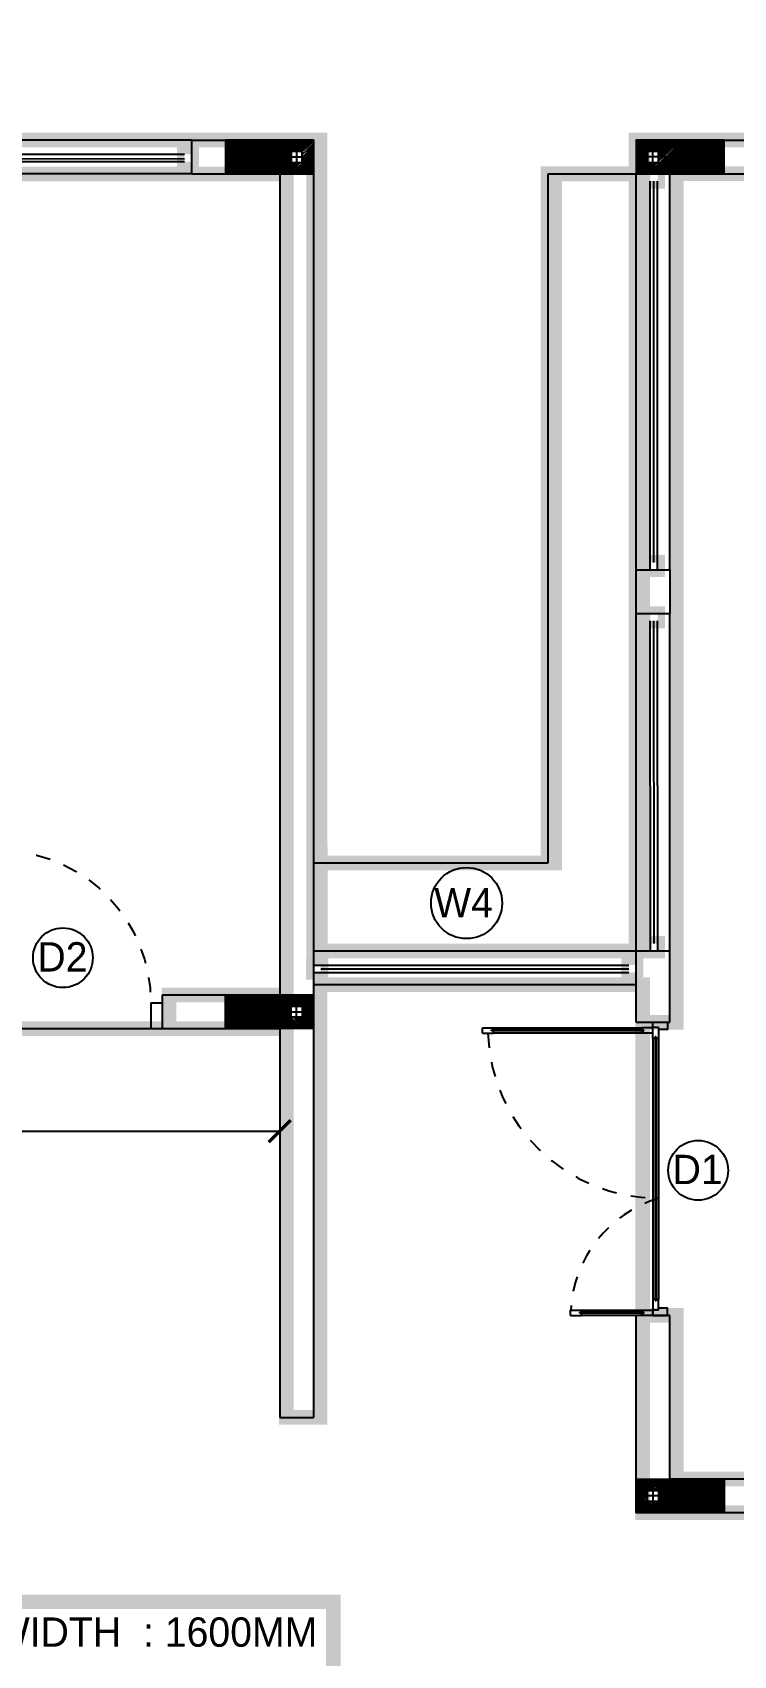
# Model space of a CAD drawing. Header units: metres. Extents: x 6101839 to 6102590, y -6659932 to -6659648.
# Drawn here: x 6102342.47 to 6102347.25, y -6659699.65 to -6659688.58 of the extents above; entities that cross this region are included whole.
import ezdxf

# ---------------------------------------------------------------- set-up
doc = ezdxf.new("R2010")
doc.units = ezdxf.units.M
doc.header["$LTSCALE"] = 500
doc.header["$MEASUREMENT"] = 0
doc.linetypes.add('DASHED2', pattern=[0.375, 0.25, -0.125])
doc.linetypes.add('HIDDEN', pattern=[0.375, 0.25, -0.125])
doc.layers.get('0').update_dxf_attribs({"linetype": 'CONTINUOUS'})
doc.layers.get('Defpoints').update_dxf_attribs({"linetype": 'CONTINUOUS'})
for name, color, linetype in [('above', 250, 'DASHED2'), ('BLK_1_FLR_2_CARPET_AREA', 25, 'CONTINUOUS'), ('BLK_1_FLR_2_CHAJJA', 6, 'CONTINUOUS'), ('BLK_1_LVL_2_BLDG_FOOT_PRINT', 1, 'CONTINUOUS'), ('COL', 2, 'CONTINUOUS'), ('DIM', 205, 'CONTINUOUS'), ('DOORTEXT', 13, 'CONTINUOUS'), ('ED', 30, 'CONTINUOUS'), ('FURN1', 252, 'CONTINUOUS'), ('FURNITURE', 252, 'CONTINUOUS'), ('FURNITURES', 252, 'CONTINUOUS'), ('HATCH', 15, 'CONTINUOUS'), ('T E X T', 7, 'CONTINUOUS'), ('W-SCH', 205, 'CONTINUOUS'), ('wall', 125, 'CONTINUOUS'), ('wall1', 125, 'CONTINUOUS'), ('WIN', 252, 'CONTINUOUS'), ('WINDOWS', 252, 'CONTINUOUS')]:
    doc.layers.add(name, color=color, linetype=linetype)
doc.layers.add('BLK_1_FLR_2_BLT_UP_AREA', color=26, linetype='CONTINUOUS', plot=False)
doc.styles.add('GD', font='GOTHIC.TTF')
doc.styles.add('RM', font='GOTHIC.TTF')
doc.styles.add('USA TEXT', font='GOTHIC.TTF')
doc.dimstyles.new('1-100-ED', dxfattribs={"dimtxt": 0.2, "dimasz": 0.15, "dimexe": 0.18, "dimexo": 0.0625, "dimgap": 0.15, "dimtad": 1, "dimzin": 0, "dimdsep": 46, "dimtxsty": 'USA TEXT', "dimblk": 'ARCHTICK', "dimcen": 0.1, "dimse1": 1, "dimse2": 1, "dimclrd": 256, "dimclrt": 256, "dimadec": 0, "dimazin": 0, "dimtfac": 1, "dimtofl": 0, "dimtmove": 0, "dimatfit": 3, "dimldrblk": 'ARCHTICK', "dimfxl": 0.18, "dimtolj": 1, "dimtzin": 0, "dimarcsym": 0})

# ---------------------------------------------------------------- blocks, each defined once
blk = doc.blocks.new('PIO-DOOR 750')
at = {"layer": 'FURN1'}
for p, q in [((-110, -50), (-110, 0)), ((0, -50), (-110, -50)), ((0, -50), (0, 0)), ((0, -662.5), (0, -750)), ((648.9, -662.5), (0, -662.5)), ((648.9, -662.5), (648.9, -700)), ((-110, -700), (-110, -750)), ((0, -700), (-110, -700)), ((648.9, -700), (0, -700))]:
    blk.add_line(p, q, dxfattribs=at)
at = {"layer": 'FURN1', "linetype": 'HIDDEN', "ltscale": 0.5}
blk.add_arc((0, -700), 650, 3.3033, 90.00406, dxfattribs=at)
blk = doc.blocks.new('NEWCOL')
at = {"layer": 'HATCH'}
h = blk.add_hatch(dxfattribs=at)
h.set_pattern_fill('ANSI31', color=256, scale=3, angle=270, style=0)
h.set_pattern_definition([(315, (-629970.926, -258732.088), (6.73519209, 6.73519209), [])])
h.paths.add_polyline_path([(0, 115), (-115, 115), (-115, 0), (-37.5, 0), (-37.5, 37.5), (0, 37.5)])
h.paths.add_polyline_path([(115, 115), (0, 115), (0, 37.5), (37.5, 37.5), (37.5, 0), (115, 0)])
h.paths.add_polyline_path([(115, 0), (37.5, 0), (37.5, -37.5), (0, -37.5), (0, -485), (115, -485)])
h.paths.add_polyline_path([(0, -37.5), (-37.5, -37.5), (-37.5, 0), (-115, 0), (-115, -485), (0, -485)])
at = {"layer": 'COL'}
for p, q in [((0, -485), (0, 115)), ((-115, 0), (115, 0))]:
    blk.add_line(p, q, dxfattribs=at)
for points in [[(-115, -485), (115, -485), (115, 115), (-115, 115)], [(-37.5, -37.5), (37.5, -37.5), (37.5, 37.5), (-37.5, 37.5)]]:
    blk.add_lwpolyline(points, close=True, dxfattribs=at)
blk = doc.blocks.new('_ArchTick')
at = {"color": 0, "linetype": 'ByBlock', "const_width": 0.15}
blk.add_lwpolyline([(-0.5, -0.5), (0.5, 0.5)], dxfattribs=at)
blk = doc.blocks.new('*D506')
at = {"layer": 'Defpoints', "color": 0, "transparency": 16777216}
for p in [(6102337.578, -6659695.376), (6102344.153, -6659695.376), (6102344.153, -6659696.076)]:
    blk.add_point(p, dxfattribs=at)
at = {"layer": 'ED', "lineweight": -2, "transparency": 16777216}
blk.add_line((6102337.578, -6659696.076), (6102344.153, -6659696.076), dxfattribs=at)
at = {"layer": 'ED', "lineweight": -2, "transparency": 16777216, "xscale": 0.15, "yscale": 0.15, "zscale": 0.15, "rotation": 180}
blk.add_blockref('_ArchTick', (6102337.578, -6659696.076), dxfattribs=at)
at = {"layer": 'ED', "lineweight": -2, "transparency": 16777216, "xscale": 0.15, "yscale": 0.15, "zscale": 0.15}
blk.add_blockref('_ArchTick', (6102344.153, -6659696.076), dxfattribs=at)
at = {"layer": 'ED', "transparency": 16777216, "insert": (6102340.866, -6659695.821), "char_height": 0.2, "attachment_point": 5, "style": 'USA TEXT'}
blk.add_mtext('\\A1;6.57', dxfattribs=at)
blk = doc.blocks.new('A$C607F0CF8')
at = {"layer": 'FURNITURES', "color": 233}
for p, q in [((-37, -280), (-37, -342)), ((-22, -330), (-16, -330)), ((-22, -342), (-22, -330)), ((-16, -342), (-16, -330)), ((0, -342), (0, -267)), ((-37, -342), (-22, -342)), ((-16, -342), (0, -342)), ((-37, -2180), (-37, -2118)), ((-37, -2118), (-22, -2118)), ((-22, -2118), (-22, -2130)), ((-22, -2130), (-16, -2130)), ((-16, -2118), (0, -2118)), ((-16, -2118), (-16, -2130)), ((0, -2118), (0, -2193))]:
    blk.add_line(p, q, dxfattribs=at)
at = {"layer": 'FURNITURES', "color": 250}
for p, q in [((-22, -2118), (-22, -330)), ((-16, -2118), (-16, -330)), ((-37, -2118), (-37, -342)), ((0, -2118), (0, -342))]:
    blk.add_line(p, q, dxfattribs=at)
at = {"layer": 'FURNITURES', "color": 250, "linetype": 'HIDDEN', "ltscale": 0.5}
for centre, radius, start, end in [((-285, -219), 847, 286.9835, 356.7492), ((-37, -2193), 1163, 1.8478, 90.0015)]:
    blk.add_arc(centre, radius, start, end, dxfattribs=at)
at = {"layer": 'wall', "color": 7}
for p, q in [((-37, -267), (0, -267)), ((-37, -267), (-37, -280)), ((0, -230), (75, -230)), ((0, -230), (0, -267)), ((75, -267), (0, -267)), ((62, -246), (62, -252)), ((75, -246), (62, -246)), ((75, -252), (62, -252)), ((75, -230), (75, -246)), ((75, -230), (486, -230)), ((75, -246), (499, -246)), ((75, -252), (75, -267)), ((75, -252), (499, -252)), ((486, -267), (75, -267)), ((561, -230), (486, -230)), ((486, -230), (486, -246)), ((486, -246), (499, -246)), ((486, -252), (486, -267)), ((486, -252), (499, -252)), ((561, -267), (486, -267)), ((499, -246), (499, -252)), ((561, -230), (561, -267)), ((-37, -2193), (-37, -2180)), ((-37, -2193), (0, -2193)), ((0, -2155), (75, -2155)), ((0, -2155), (0, -2193)), ((75, -2193), (0, -2193)), ((62, -2171), (62, -2177)), ((75, -2171), (62, -2171)), ((75, -2177), (62, -2177)), ((75, -2155), (75, -2171)), ((75, -2155), (1088, -2155)), ((75, -2171), (1100, -2171)), ((75, -2177), (75, -2193)), ((75, -2177), (1100, -2177)), ((1088, -2192), (75, -2193)), ((1162, -2155), (1088, -2155)), ((1088, -2155), (1088, -2171)), ((1088, -2171), (1100, -2171)), ((1088, -2177), (1088, -2192)), ((1088, -2177), (1100, -2177)), ((1162, -2192), (1088, -2192)), ((1100, -2171), (1100, -2177)), ((1162, -2155), (1162, -2192))]:
    blk.add_line(p, q, dxfattribs=at)
for points in [[(0, -267), (0, -230), (-100, -230), (-100, -280), (-37, -280)], [(0, -2193), (0, -2230), (-100, -2230), (-100, -2180), (-37, -2180)]]:
    blk.add_lwpolyline(points, dxfattribs=at)
blk = doc.blocks.new('*D583')
at = {"layer": 'Defpoints', "color": 0, "transparency": 16777216}
for p in [(6102342.153, -6659688.103), (6102342.038, -6659689.718), (6102342.153, -6659689.743)]:
    blk.add_point(p, dxfattribs=at)
at = {"layer": 'ED', "lineweight": -2, "transparency": 16777216}
for p, q in [((6102342.038, -6659688.103), (6102341.888, -6659688.103)), ((6102342.153, -6659688.103), (6102343.274, -6659688.103))]:
    blk.add_line(p, q, dxfattribs=at)
at = {"layer": 'ED', "lineweight": -2, "transparency": 16777216, "xscale": 0.15, "yscale": 0.15, "zscale": 0.15}
blk.add_blockref('_ArchTick', (6102342.038, -6659688.103), dxfattribs=at)
at = {"layer": 'ED', "lineweight": -2, "transparency": 16777216, "xscale": 0.15, "yscale": 0.15, "zscale": 0.15, "rotation": 180}
blk.add_blockref('_ArchTick', (6102342.153, -6659688.103), dxfattribs=at)
at = {"layer": 'ED', "transparency": 16777216, "insert": (6102342.864, -6659687.848), "char_height": 0.2, "attachment_point": 5, "style": 'USA TEXT'}
blk.add_mtext('\\A1;0.12', dxfattribs=at)
blk = doc.blocks.new('*D584')
at = {"layer": 'Defpoints', "color": 0, "transparency": 16777216}
for p in [(6102344.153, -6659688.103), (6102342.038, -6659689.718), (6102344.153, -6659689.741)]:
    blk.add_point(p, dxfattribs=at)
at = {"layer": 'ED', "lineweight": -2, "transparency": 16777216}
blk.add_line((6102342.038, -6659688.103), (6102344.153, -6659688.103), dxfattribs=at)
at = {"layer": 'ED', "lineweight": -2, "transparency": 16777216, "xscale": 0.15, "yscale": 0.15, "zscale": 0.15, "rotation": 180}
blk.add_blockref('_ArchTick', (6102342.038, -6659688.103), dxfattribs=at)
at = {"layer": 'ED', "lineweight": -2, "transparency": 16777216, "xscale": 0.15, "yscale": 0.15, "zscale": 0.15}
blk.add_blockref('_ArchTick', (6102344.153, -6659688.103), dxfattribs=at)
at = {"layer": 'ED', "transparency": 16777216, "insert": (6102343.096, -6659687.849), "char_height": 0.2, "attachment_point": 5, "style": 'USA TEXT'}
blk.add_mtext('\\A1;2.12', dxfattribs=at)
blk = doc.blocks.new('*D585')
at = {"layer": 'Defpoints', "color": 0, "transparency": 16777216}
for p in [(6102344.383, -6659688.103), (6102344.153, -6659689.741), (6102344.383, -6659689.755)]:
    blk.add_point(p, dxfattribs=at)
at = {"layer": 'ED', "lineweight": -2, "transparency": 16777216}
for p, q in [((6102344.153, -6659688.103), (6102344.003, -6659688.103)), ((6102344.383, -6659688.103), (6102345.504, -6659688.103))]:
    blk.add_line(p, q, dxfattribs=at)
at = {"layer": 'ED', "lineweight": -2, "transparency": 16777216, "xscale": 0.15, "yscale": 0.15, "zscale": 0.15}
blk.add_blockref('_ArchTick', (6102344.153, -6659688.103), dxfattribs=at)
at = {"layer": 'ED', "lineweight": -2, "transparency": 16777216, "xscale": 0.15, "yscale": 0.15, "zscale": 0.15, "rotation": 180}
blk.add_blockref('_ArchTick', (6102344.383, -6659688.103), dxfattribs=at)
at = {"layer": 'ED', "transparency": 16777216, "insert": (6102345.093, -6659687.848), "char_height": 0.2, "attachment_point": 5, "style": 'USA TEXT'}
blk.add_mtext('\\A1;0.23', dxfattribs=at)
blk = doc.blocks.new('*D586')
at = {"layer": 'Defpoints', "color": 0, "transparency": 16777216}
for p in [(6102346.583, -6659688.103), (6102344.383, -6659689.755), (6102346.583, -6659689.734)]:
    blk.add_point(p, dxfattribs=at)
at = {"layer": 'ED', "lineweight": -2, "transparency": 16777216}
blk.add_line((6102344.383, -6659688.103), (6102346.583, -6659688.103), dxfattribs=at)
at = {"layer": 'ED', "lineweight": -2, "transparency": 16777216, "xscale": 0.15, "yscale": 0.15, "zscale": 0.15, "rotation": 180}
blk.add_blockref('_ArchTick', (6102344.383, -6659688.103), dxfattribs=at)
at = {"layer": 'ED', "lineweight": -2, "transparency": 16777216, "xscale": 0.15, "yscale": 0.15, "zscale": 0.15}
blk.add_blockref('_ArchTick', (6102346.583, -6659688.103), dxfattribs=at)
at = {"layer": 'ED', "transparency": 16777216, "insert": (6102345.483, -6659687.848), "char_height": 0.2, "attachment_point": 5, "style": 'USA TEXT'}
blk.add_mtext('\\A1;2.20', dxfattribs=at)
blk = doc.blocks.new('*D587')
at = {"layer": 'Defpoints', "color": 0, "transparency": 16777216}
for p in [(6102346.813, -6659688.103), (6102346.583, -6659689.734), (6102346.813, -6659689.781)]:
    blk.add_point(p, dxfattribs=at)
at = {"layer": 'ED', "lineweight": -2, "transparency": 16777216}
for p, q in [((6102346.583, -6659688.103), (6102346.433, -6659688.103)), ((6102346.813, -6659688.103), (6102347.933, -6659688.103))]:
    blk.add_line(p, q, dxfattribs=at)
at = {"layer": 'ED', "lineweight": -2, "transparency": 16777216, "xscale": 0.15, "yscale": 0.15, "zscale": 0.15}
blk.add_blockref('_ArchTick', (6102346.583, -6659688.103), dxfattribs=at)
at = {"layer": 'ED', "lineweight": -2, "transparency": 16777216, "xscale": 0.15, "yscale": 0.15, "zscale": 0.15, "rotation": 180}
blk.add_blockref('_ArchTick', (6102346.813, -6659688.103), dxfattribs=at)
at = {"layer": 'ED', "transparency": 16777216, "insert": (6102347.523, -6659687.848), "char_height": 0.2, "attachment_point": 5, "style": 'USA TEXT'}
blk.add_mtext('\\A1;0.23', dxfattribs=at)
blk = doc.blocks.new('*D588')
at = {"layer": 'Defpoints', "color": 0, "transparency": 16777216}
for p in [(6102356.583, -6659688.103), (6102346.813, -6659689.781), (6102356.583, -6659690.391)]:
    blk.add_point(p, dxfattribs=at)
at = {"layer": 'ED', "lineweight": -2, "transparency": 16777216}
blk.add_line((6102346.813, -6659688.103), (6102356.583, -6659688.103), dxfattribs=at)
at = {"layer": 'ED', "lineweight": -2, "transparency": 16777216, "xscale": 0.15, "yscale": 0.15, "zscale": 0.15, "rotation": 180}
blk.add_blockref('_ArchTick', (6102346.813, -6659688.103), dxfattribs=at)
at = {"layer": 'ED', "lineweight": -2, "transparency": 16777216, "xscale": 0.15, "yscale": 0.15, "zscale": 0.15}
blk.add_blockref('_ArchTick', (6102356.583, -6659688.103), dxfattribs=at)
at = {"layer": 'ED', "transparency": 16777216, "insert": (6102351.698, -6659687.848), "char_height": 0.2, "attachment_point": 5, "style": 'USA TEXT'}
blk.add_mtext('\\A1;9.77', dxfattribs=at)

msp = doc.modelspace()

# ---------------------------------------------------------------- linework, layer by layer
at = {"layer": 'above', "linetype": 'ByBlock'}
for p, q in [((6102345.9831, -6659694.24613), (6102345.98299, -6659689.54747)), ((6102345.98299, -6659689.54747), (6102346.5829, -6659689.54747)), ((6102344.38272, -6659694.24623), (6102345.9831, -6659694.24613))]:
    msp.add_line(p, q, dxfattribs=at)
at = {"layer": 'above', "const_width": 0.1}
msp.add_lwpolyline([(6102346.58283, -6659689.54747), (6102345.98299, -6659689.54748), (6102345.9831, -6659694.24613), (6102344.38313, -6659694.24613)], dxfattribs=at)
at = {"layer": 'BLK_1_FLR_2_BLT_UP_AREA', "color": 26, "linetype": 'Continuous', "const_width": 0.1}
msp.add_lwpolyline([(6102335.89317, -6659701.95802), (6102335.89317, -6659697.79802), (6102337.39317, -6659697.79779), (6102337.39317, -6659695.37679), (6102335.89317, -6659695.37679), (6102335.89317, -6659689.31795), (6102344.42817, -6659689.31795), (6102344.42852, -6659694.84679), (6102346.62817, -6659694.84666), (6102346.62794, -6659689.31802), (6102366.85793, -6659689.31802)], dxfattribs=at)
at = {"layer": 'BLK_1_FLR_2_CARPET_AREA', "color": 15, "linetype": 'Continuous', "const_width": 0.1}
for points in [[(6102336.12317, -6659689.54795), (6102344.19817, -6659689.54795), (6102344.19841, -6659695.14679), (6102343.39817, -6659695.14679), (6102343.39816, -6659695.37683), (6102342.19817, -6659695.37679), (6102342.19817, -6659695.14679), (6102336.12317, -6659695.14679)], [(6102346.85794, -6659698.44746), (6102346.85794, -6659697.33246), (6102346.62794, -6659697.33246), (6102346.62794, -6659695.33246), (6102346.85794, -6659695.33246), (6102346.85787, -6659689.54746), (6102356.62794, -6659689.54746), (6102356.62794, -6659696.21746), (6102352.62794, -6659696.21746), (6102352.62794, -6659696.44746), (6102352.85793, -6659696.44746), (6102352.85793, -6659698.44746)]]:
    msp.add_lwpolyline(points, close=True, dxfattribs=at)
msp.add_lwpolyline([(6102336.12317, -6659701.72801), (6102336.12317, -6659698.02802), (6102342.2567, -6659698.02802), (6102342.2567, -6659697.79802), (6102337.62317, -6659697.79802), (6102337.62317, -6659695.37679), (6102344.19817, -6659695.37679), (6102344.19817, -6659698.02802), (6102344.42817, -6659698.02802), (6102344.42797, -6659695.07679), (6102346.62806, -6659695.07781), (6102346.62806, -6659698.67802), (6102352.85793, -6659698.67802), (6102352.85793, -6659696.44802), (6102354.65793, -6659696.44802), (6102354.65793, -6659698.67802), (6102358.82794, -6659698.67802), (6102358.82794, -6659696.44802), (6102360.62794, -6659696.44802), (6102360.62794, -6659698.67802), (6102366.85793, -6659698.67802)], dxfattribs=at)
at = {"layer": 'BLK_1_FLR_2_CHAJJA', "linetype": 'Continuous', "const_width": 0.1}
msp.add_lwpolyline([(6102344.42776, -6659694.24679), (6102346.02814, -6659694.24669), (6102346.02802, -6659689.54803), (6102346.62795, -6659689.548), (6102346.62829, -6659694.84665), (6102344.42852, -6659694.84679)], close=True, dxfattribs=at)
at = {"layer": 'BLK_1_LVL_2_BLDG_FOOT_PRINT', "ltscale": 400, "const_width": 0.1}
msp.add_lwpolyline([(6102335.84813, -6659701.95746), (6102335.84813, -6659697.79746), (6102337.34813, -6659697.79722), (6102337.34813, -6659695.37623), (6102335.84813, -6659695.37623), (6102335.84813, -6659689.31739), (6102344.38313, -6659689.31739), (6102344.38349, -6659694.84623), (6102346.58313, -6659694.8461), (6102346.5829, -6659689.31746), (6102366.81289, -6659689.31746)], dxfattribs=at)
at = {"layer": 'ED', "linetype": 'ByBlock'}
msp.add_line((6102342.15313, -6659695.37623), (6102343.35313, -6659695.37627), dxfattribs=at)
at = {"layer": 'FURN1', "const_width": 0.1}
for points in [[(6102343.55313, -6659689.41542), (6102343.50312, -6659689.41542), (6102343.50312, -6659689.46536), (6102343.55313, -6659689.4654)], [(6102346.67989, -6659689.54746), (6102346.6799, -6659689.59746), (6102346.7299, -6659689.59746), (6102346.72989, -6659689.54746)], [(6102346.67989, -6659689.54809), (6102346.6799, -6659689.59809), (6102346.7299, -6659689.59808), (6102346.72989, -6659689.54808)], [(6102346.68004, -6659692.24722), (6102346.68004, -6659692.19722), (6102346.73004, -6659692.19722), (6102346.73004, -6659692.24722)], [(6102346.68004, -6659692.24785), (6102346.68004, -6659692.19785), (6102346.73004, -6659692.19784), (6102346.73004, -6659692.24784)], [(6102346.68005, -6659692.54584), (6102346.68005, -6659692.59584), (6102346.73005, -6659692.59584), (6102346.73005, -6659692.54584)], [(6102346.68005, -6659692.54647), (6102346.68005, -6659692.59647), (6102346.73005, -6659692.59647), (6102346.73005, -6659692.54647)], [(6102346.68019, -6659694.8456), (6102346.68019, -6659694.7956), (6102346.73019, -6659694.7956), (6102346.73019, -6659694.8456)], [(6102346.68019, -6659694.84623), (6102346.68019, -6659694.79623), (6102346.73019, -6659694.79622), (6102346.73019, -6659694.84622)], [(6102344.38276, -6659694.9433), (6102344.43276, -6659694.94329), (6102344.43276, -6659694.99329), (6102344.38276, -6659694.9933)], [(6102344.38338, -6659694.9433), (6102344.43338, -6659694.9433), (6102344.43339, -6659694.9933), (6102344.38339, -6659694.9933)], [(6102346.58237, -6659694.94315), (6102346.53237, -6659694.94316), (6102346.53238, -6659694.99316), (6102346.58238, -6659694.99315)], [(6102346.583, -6659694.94315), (6102346.533, -6659694.94315), (6102346.533, -6659694.99315), (6102346.583, -6659694.99315)]]:
    msp.add_lwpolyline(points, close=True, dxfattribs=at)
at = {"layer": 'FURNITURE', "linetype": 'ByBlock', "ltscale": 0.2}
for p, q in [((6102343.50315, -6659689.41542), (6102336.72819, -6659689.41542)), ((6102343.50312, -6659689.4654), (6102336.72816, -6659689.4654)), ((6102346.68004, -6659692.24722), (6102346.6799, -6659689.59746)), ((6102346.73004, -6659692.24722), (6102346.7299, -6659689.59808)), ((6102346.68019, -6659694.8456), (6102346.68005, -6659692.59584)), ((6102346.73019, -6659694.8456), (6102346.73005, -6659692.59647)), ((6102344.38338, -6659694.9433), (6102346.533, -6659694.94315)), ((6102344.38339, -6659694.9933), (6102346.53238, -6659694.99316))]:
    msp.add_line(p, q, dxfattribs=at)
at = {"layer": 'FURNITURE', "color": 4, "linetype": 'ByBlock', "ltscale": 0.2}
for p, q in [((6102343.50313, -6659689.44698), (6102336.72817, -6659689.44041)), ((6102346.70504, -6659692.19722), (6102346.7049, -6659689.59746)), ((6102346.70519, -6659694.7956), (6102346.70505, -6659692.59584)), ((6102344.43338, -6659694.9683), (6102346.533, -6659694.96816))]:
    msp.add_line(p, q, dxfattribs=at)
at = {"layer": 'W-SCH'}
for centre, radius in [((6102345.42688, -6659694.52046), 0.24242), ((6102342.67414, -6659694.89323), 0.20375), ((6102347.00623, -6659696.34289), 0.20375)]:
    msp.add_circle(centre, radius, dxfattribs=at)
at = {"layer": 'wall1', "linetype": 'ByBlock'}
for p, q in [((6102343.55313, -6659689.31739), (6102344.38313, -6659689.31739)), ((6102343.55313, -6659689.54739), (6102343.55313, -6659689.31739)), ((6102344.38313, -6659689.31739), (6102344.38313, -6659698.02746)), ((6102346.5829, -6659689.31746), (6102347.89791, -6659689.31749)), ((6102343.55313, -6659689.54739), (6102344.15313, -6659689.54739)), ((6102344.15313, -6659689.54739), (6102344.15313, -6659695.14623)), ((6102346.5829, -6659689.54747), (6102346.8129, -6659689.54746)), ((6102346.8129, -6659689.54746), (6102347.8979, -6659689.54746)), ((6102346.58299, -6659692.54585), (6102346.58296, -6659692.24785)), ((6102346.58297, -6659692.24785), (6102346.81304, -6659692.24784)), ((6102346.81304, -6659692.24784), (6102346.81306, -6659692.54584)), ((6102346.58306, -6659692.54585), (6102346.81306, -6659692.54584)), ((6102346.5829, -6659695.33246), (6102346.58313, -6659694.84623)), ((6102346.58313, -6659694.84623), (6102346.81319, -6659694.84622)), ((6102346.8129, -6659695.33246), (6102346.8129, -6659694.84622)), ((6102343.35313, -6659695.14627), (6102344.15313, -6659695.14623)), ((6102343.35313, -6659695.37627), (6102343.35313, -6659695.14627)), ((6102343.35313, -6659695.37627), (6102344.15313, -6659695.37623)), ((6102344.15313, -6659695.37623), (6102344.15313, -6659698.02746)), ((6102346.5829, -6659695.33246), (6102346.8129, -6659695.33246)), ((6102346.5829, -6659698.67746), (6102346.5829, -6659697.33246)), ((6102346.8129, -6659697.33246), (6102346.5829, -6659697.33246)), ((6102346.8129, -6659698.44746), (6102346.8129, -6659697.33246)), ((6102344.15313, -6659698.02746), (6102344.38313, -6659698.02746)), ((6102352.81289, -6659698.44746), (6102346.8129, -6659698.44746)), ((6102352.81289, -6659698.67746), (6102346.5829, -6659698.67746))]:
    msp.add_line(p, q, dxfattribs=at)
at = {"layer": 'WIN', "const_width": 0.1}
msp.add_lwpolyline([(6102342.07228, -6659700.47148), (6102344.51719, -6659700.47148), (6102344.51719, -6659699.28498), (6102342.07228, -6659699.28498)], close=True, dxfattribs=at)
at = {"layer": 'WINDOWS', "linetype": 'ByBlock'}
for p, q in [((6102343.55313, -6659689.31739), (6102336.67813, -6659689.31739)), ((6102343.55313, -6659689.54739), (6102336.67813, -6659689.54739)), ((6102346.58297, -6659692.24785), (6102346.58283, -6659689.54747)), ((6102346.81297, -6659692.24784), (6102346.81283, -6659689.54746)), ((6102346.58313, -6659694.84623), (6102346.58299, -6659692.54585)), ((6102346.81313, -6659694.84622), (6102346.81299, -6659692.54584)), ((6102344.38275, -6659694.84623), (6102346.58299, -6659694.84609)), ((6102344.38277, -6659695.07623), (6102346.583, -6659695.07609))]:
    msp.add_line(p, q, dxfattribs=at)

# ---------------------------------------------------------------- block references
at = {"layer": 'COL', "yscale": 0.001, "zscale": 0.001}
for p, xscale, rotation in [((6102344.26813, -6659689.43239), 0.001, 270), ((6102346.6979, -6659689.43246), 0.001, 90), ((6102344.26813, -6659695.26123), -0.001, 270), ((6102346.6979, -6659698.56246), -0.001, 90)]:
    msp.add_blockref('NEWCOL', p, dxfattribs=dict(at, xscale=xscale, rotation=rotation))
at = {"layer": 'DIM', "xscale": 0.001, "yscale": 0.001, "zscale": 0.001, "rotation": 180}
msp.add_blockref('A$C607F0CF8', (6102346.69775, -6659697.56245), dxfattribs=at)
at = {"layer": 'FURN1', "xscale": -0.0015999999611671, "yscale": 0.0015999999623746, "zscale": 0.0015999999622463, "rotation": 269.9983603543528}
msp.add_blockref('PIO-DOOR 750', (6102343.35313, -6659695.20027), dxfattribs=at)

# ---------------------------------------------------------------- texts
at = {"layer": 'DOORTEXT', "color": 3, "style": 'RM'}
for s, p in [('W4', (6102345.20568, -6659694.61685)), ('D2', (6102342.49983, -6659694.98714)), ('D1', (6102346.83192, -6659696.4368))]:
    msp.add_text(s, height=0.2, dxfattribs=at).set_placement(p)
at = {"layer": 'T E X T', "style": 'GD'}
msp.add_text('WIDTH  : 1600MM', height=0.2, dxfattribs=at).set_placement((6102342.19512, -6659699.59118))

# ---------------------------------------------------------------- dimensions: what is measured, and where the dimension line sits
at = {"layer": 'ED'}
for base, p1, p2, picture, middle in [((6102342.153127462, -6659688.102967838), (6102342.038127459, -6659689.718467839), (6102342.153127462, -6659689.743467838), '*D583', (6102342.863630521, -6659687.847937247)), ((6102344.153127463, -6659688.102967838), (6102342.038127459, -6659689.718467839), (6102344.153127463, -6659689.740967839), '*D584', (6102343.095627461, -6659687.848549075)), ((6102344.38313, -6659688.10297), (6102344.15313, -6659689.74097), (6102344.38313, -6659689.75547), '*D585', (6102345.09336, -6659687.84794)), ((6102346.58284, -6659688.10297), (6102344.38313, -6659689.75547), (6102346.58284, -6659689.73447), '*D586', (6102345.48298, -6659687.84794)), ((6102346.81284, -6659688.10297), (6102346.58284, -6659689.73447), (6102346.81284, -6659689.78097), '*D587', (6102347.52308, -6659687.84794)), ((6102356.5829, -6659688.10297), (6102346.81284, -6659689.78097), (6102356.5829, -6659690.39147), '*D588', (6102351.69787, -6659687.84794)), ((6102344.153127, -6659696.076468), (6102337.578133, -6659695.376232), (6102344.153127, -6659695.376232), '*D506', (6102340.86563, -6659695.821437))]:
    dim = msp.add_linear_dim(base=base, p1=p1, p2=p2, dimstyle='1-100-ED', dxfattribs=at)
    dim.commit()
    dim.dimension.update_dxf_attribs({"geometry": picture, "text_midpoint": middle})

doc.saveas('drawing.dxf')
